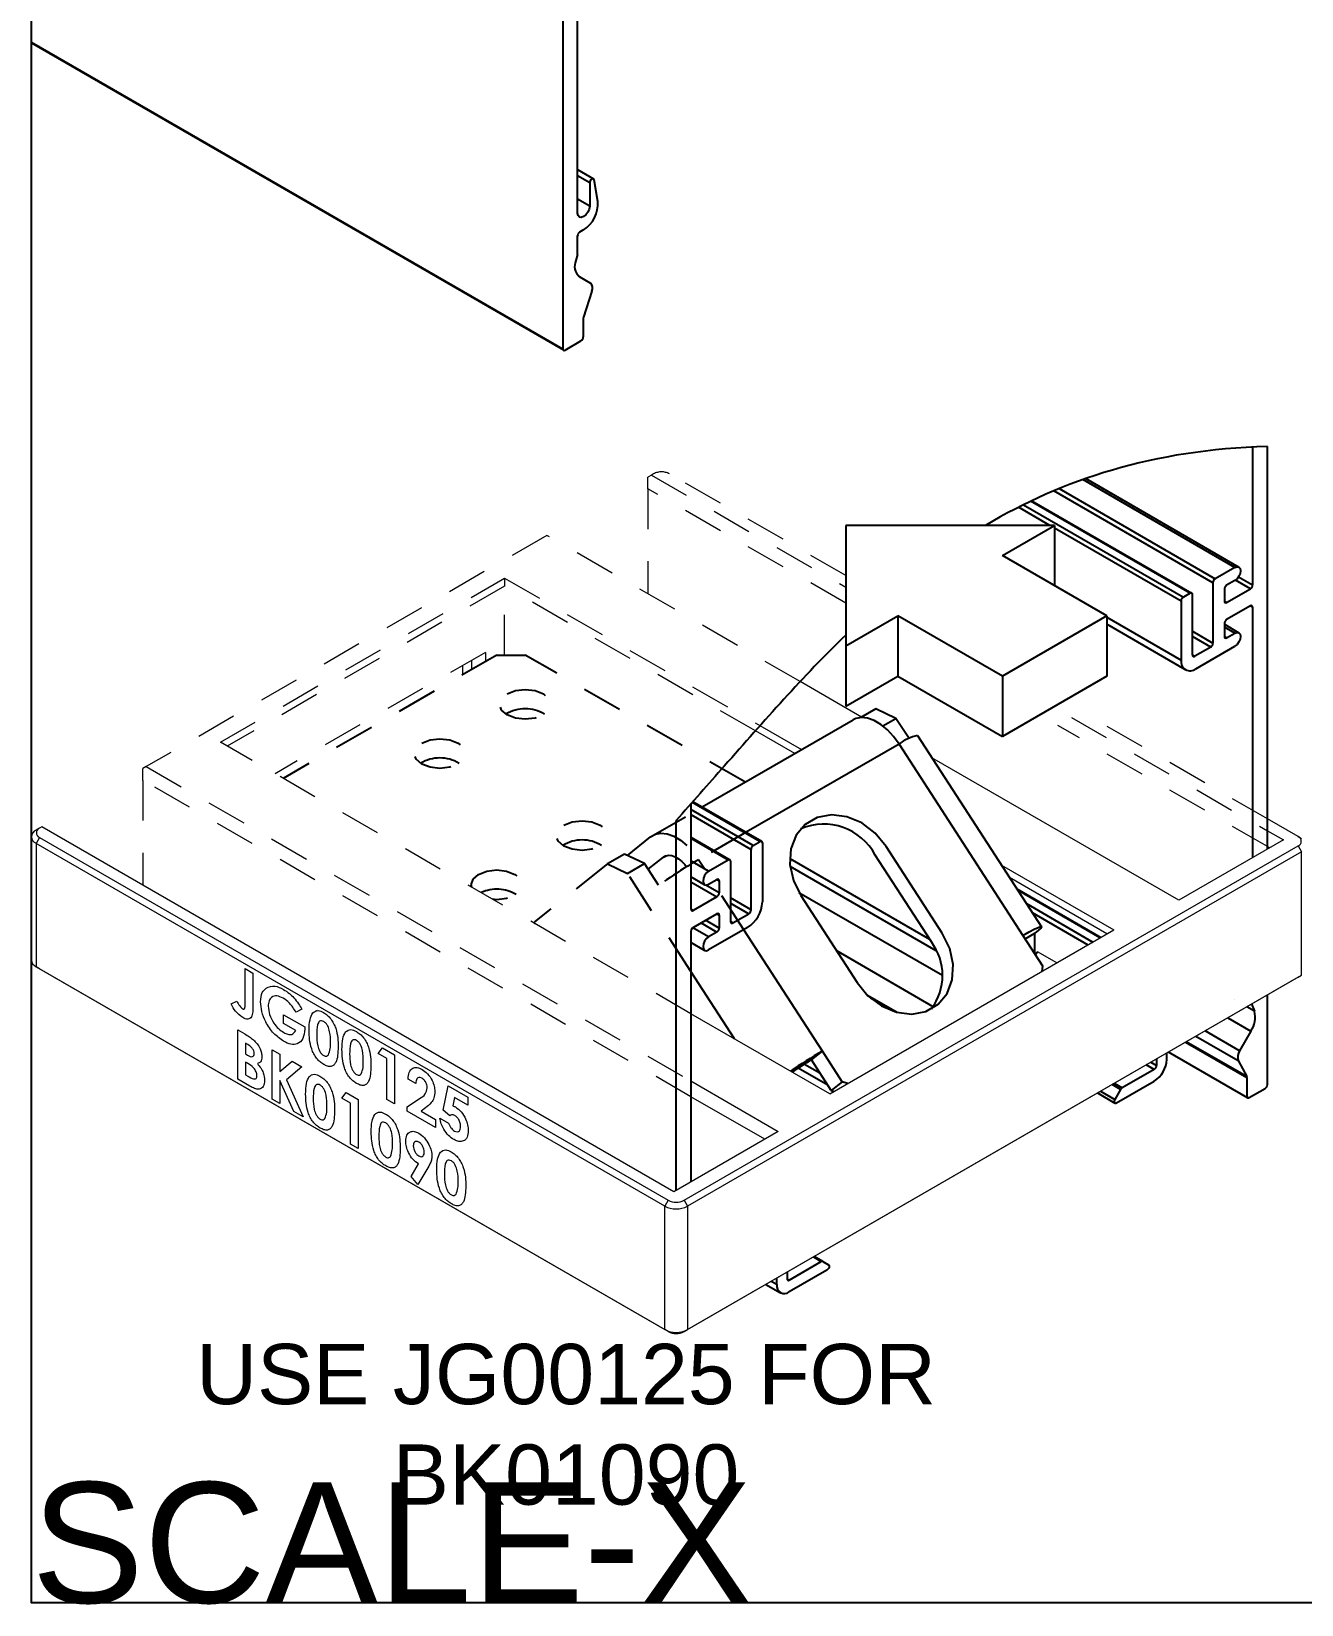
# Model space of a CAD drawing. Extents: x 0 to 12.5, y -12.4 to 0.
# Drawn here: x 0 to 3.949, y -12.403 to -7.511 of the extents above; entities that cross this region are included whole.
import ezdxf

# ---------------------------------------------------------------- set-up
doc = ezdxf.new("R2010")
doc.units = 0
doc.header["$LTSCALE"] = 0.5
doc.header["$MEASUREMENT"] = 0
doc.linetypes.add('HIDDEN', pattern=[0.375, 0.25, -0.125])
for name, color, linetype in [('Brackets', 181, 'CONTINUOUS'), ('Dimension', 10, 'CONTINUOUS'), ('FAB DWG', 221, 'CONTINUOUS'), ('Housing', 150, 'CONTINUOUS')]:
    doc.layers.add(name, color=color, linetype=linetype)
doc.layers.add('Jig', color=41, linetype='CONTINUOUS', lineweight=13)
doc.layers.add('Text-Unprinted', color=131, linetype='CONTINUOUS', plot=False)
doc.styles.add('LSAD_Standard', font='arial.ttf')
doc.styles.get("Standard").update_dxf_attribs({"font": 'arial.ttf'})

msp = doc.modelspace()

# ---------------------------------------------------------------- linework, layer by layer
at = {"layer": 'Brackets', "linetype": 'HIDDEN', "lineweight": 25, "transparency": 16777216}
for p, q in [((1.4468, -9.4503), (0.7827, -9.8336)), ((1.4468, -9.4503), (1.5352, -9.4503)), ((2.2176, -9.8442), (1.5352, -9.4503)), ((1.8529, -10.0732), (1.9251, -10.0155)), ((1.8437, -10.0688), (1.7908, -10.0993)), ((1.9059, -10.0985), (1.8437, -10.0688)), ((1.9721, -10.0743), (1.9656, -10.0781)), ((1.7908, -10.0993), (1.5645, -10.2801)), ((1.7908, -10.0993), (1.8531, -10.129)), ((1.8531, -10.129), (1.9059, -10.0985)), ((1.9495, -10.1659), (1.9059, -10.0985)), ((1.9175, -10.1164), (1.9656, -10.0781)), ((1.5645, -10.285), (1.5645, -10.2801))]:
    msp.add_line(p, q, dxfattribs=at)
at = {"layer": 'Brackets', "transparency": 16777216}
for p, q in [((2.6257, -9.6174), (2.5785, -9.6446)), ((2.6879, -9.647), (2.6257, -9.6174)), ((2.0857, -9.9226), (2.5545, -9.6515)), ((2.6469, -9.6707), (2.6879, -9.647)), ((2.7285, -9.7097), (2.6879, -9.647)), ((2.6974, -9.7268), (2.222, -10.0012)), ((2.6974, -9.7268), (3.0823, -10.322)), ((2.755, -9.6999), (3.14, -10.2951)), ((2.7981, -10.3423), (2.6234, -10.0722)), ((2.8321, -10.3151), (2.6574, -10.045)), ((2.3922, -10.1981), (2.5669, -10.4682)), ((2.4592, -10.6818), (2.2149, -10.3041)), ((3.0894, -10.333), (3.1201, -10.3153)), ((3.1201, -10.3805), (3.1201, -10.3153)), ((3.0823, -10.322), (3.1438, -10.417)), ((3.1438, -10.417), (3.1415, -10.434)), ((2.186, -10.6438), (2.0504, -10.434)), ((2.4252, -10.7089), (2.4592, -10.6818)), ((2.4867, -10.8039), (2.4252, -10.7089)), ((2.5206, -10.7767), (2.4592, -10.6818)), ((2.5206, -10.7767), (2.4867, -10.8039)), ((2.4867, -10.8039), (2.4955, -10.8069)), ((2.5376, -10.7826), (2.5206, -10.7767))]:
    msp.add_line(p, q, dxfattribs=at)
at = {"layer": 'Brackets', "linetype": 'HIDDEN', "transparency": 16777216}
for p, q in [((1.9251, -10.0155), (2.0857, -9.9226)), ((2.222, -10.0012), (2.0742, -10.0865)), ((2.2149, -10.3041), (2.0742, -10.0865)), ((2.0504, -10.434), (1.8531, -10.129))]:
    msp.add_line(p, q, dxfattribs=at)
at = {"layer": 'Brackets', "linetype": 'HIDDEN', "lineweight": 25, "transparency": 16777216, "flags": 128}
for points in [[(1.4786, -9.5707), (1.5046, -9.5607), (1.5352, -9.5572), (1.5658, -9.5607), (1.5918, -9.5707), (1.6091, -9.5857), (1.6152, -9.6033), (1.6091, -9.621), (1.5918, -9.636), (1.5658, -9.646), (1.5352, -9.6495), (1.5046, -9.646), (1.4786, -9.636), (1.4613, -9.621), (1.4552, -9.6033), (1.4613, -9.5857), (1.4786, -9.5707)], [(1.2135, -9.7238), (1.2394, -9.7137), (1.27, -9.7102), (1.3006, -9.7137), (1.3266, -9.7238), (1.3439, -9.7387), (1.35, -9.7564), (1.3439, -9.7741), (1.3266, -9.7891), (1.3006, -9.7991), (1.27, -9.8026), (1.2394, -9.7991), (1.2135, -9.7891), (1.1961, -9.7741), (1.19, -9.7564), (1.1961, -9.7387), (1.2135, -9.7238)], [(1.6554, -9.9789), (1.6814, -9.9689), (1.712, -9.9654), (1.7426, -9.9689), (1.7685, -9.9789), (1.7859, -9.9939), (1.792, -10.0115), (1.7859, -10.0292), (1.7685, -10.0442), (1.7426, -10.0542), (1.712, -10.0577), (1.6814, -10.0542), (1.6554, -10.0442), (1.6381, -10.0292), (1.632, -10.0115), (1.6381, -9.9939), (1.6554, -9.9789)], [(1.9251, -10.0155), (1.9399, -10.0073), (1.9573, -10.0042), (1.9766, -10.0064), (1.997, -10.0138), (2.0177, -10.026), (2.038, -10.0427), (2.0571, -10.0631), (2.0742, -10.0865)], [(1.9656, -10.0781), (1.973, -10.074), (1.9817, -10.0724), (1.9913, -10.0735), (2.0016, -10.0772), (2.012, -10.0833), (2.0221, -10.0917), (2.0317, -10.1019), (2.037, -10.1088)], [(1.3902, -10.132), (1.4162, -10.1219), (1.4468, -10.1184), (1.4774, -10.1219), (1.5034, -10.132), (1.5207, -10.1469), (1.5268, -10.1646), (1.5207, -10.1823), (1.5034, -10.1973), (1.4774, -10.2073), (1.4468, -10.2108), (1.4334, -10.2093)], [(1.3695, -10.1724), (1.3668, -10.1646), (1.3729, -10.1469), (1.3902, -10.132)]]:
    msp.add_lwpolyline(points, dxfattribs=at)
at = {"layer": 'Brackets', "transparency": 16777216, "flags": 128}
for points in [[(2.6974, -9.7268), (2.6802, -9.7034), (2.6612, -9.6829), (2.6408, -9.6663), (2.6201, -9.6541), (2.5997, -9.6467), (2.5804, -9.6445), (2.5631, -9.6476), (2.5545, -9.6515)], [(2.6574, -10.045), (2.6234, -10.0039), (2.5814, -9.9723), (2.5349, -9.9528), (2.4875, -9.9469), (2.4431, -9.9552), (2.4054, -9.977), (2.3773, -10.0105), (2.3612, -10.053), (2.3583, -10.101), (2.369, -10.1508), (2.3922, -10.1981)], [(2.5669, -10.4682), (2.6009, -10.5094), (2.6428, -10.541), (2.6894, -10.5605), (2.7368, -10.5663), (2.7811, -10.558), (2.8189, -10.5362), (2.8469, -10.5027), (2.8631, -10.4602), (2.8659, -10.4122), (2.8553, -10.3625), (2.8321, -10.3151)], [(3.0823, -10.322), (3.1017, -10.3112), (3.1177, -10.3028), (3.1297, -10.2972), (3.1372, -10.2947), (3.1401, -10.2954), (3.1381, -10.2991), (3.1314, -10.3058), (3.1201, -10.3153)]]:
    msp.add_lwpolyline(points, dxfattribs=at)
at = {"layer": 'Brackets', "linetype": 'HIDDEN', "lineweight": 25, "transparency": 16777216}
for centre, radius, start, end in [((1.5352, -9.732), 0.1151, 58.5387, 121.4613), ((1.27, -9.8851), 0.1151, 58.5387, 121.4613), ((1.712, -10.1402), 0.1151, 58.5387, 121.4613), ((2.9056, -11.5273), 1.6635, 119.987, 127.1815), ((1.4468, -10.2933), 0.1151, 58.5387, 114.9714), ((1.5816, -10.2298), 0.0574, 250.8853, 252.6736)]:
    msp.add_arc(centre, radius, start, end, dxfattribs=at)
at = {"layer": 'Brackets', "transparency": 16777216}
for centre, radius, start, end in [((2.7982, -9.8676), 0.1732, 104.4522, 125.6272), ((2.463, -10.1574), 0.1817, 27.9773, 112.9954), ((2.6589, -10.4464), 0.1738, 323.3219, 36.8062), ((3.2906, -12.1225), 1.6635, 119.987, 124.0309), ((2.8418, -11.4307), 0.8334, 119.987, 124.8884)]:
    msp.add_arc(centre, radius, start, end, dxfattribs=at)
at = {"layer": 'Dimension', "transparency": 16777216}
for p, q in [((3.1812, -9.0468), (2.5317, -9.0468)), ((2.5317, -9.0468), (2.5317, -9.6093)), ((3.0188, -9.1405), (3.1812, -9.0468)), ((3.1812, -9.0468), (3.1812, -9.2343)), ((3.3436, -9.328), (3.0188, -9.1405)), ((2.5317, -9.4218), (2.6941, -9.328)), ((3.0188, -9.5155), (2.6941, -9.328)), ((2.6941, -9.328), (2.6941, -9.5155)), ((3.3436, -9.328), (3.0188, -9.5155)), ((3.3436, -9.328), (3.3436, -9.5155)), ((2.5317, -9.6093), (2.6941, -9.5155)), ((2.6941, -9.5155), (3.0188, -9.703)), ((3.0188, -9.5155), (3.0188, -9.703)), ((3.3436, -9.5155), (3.0188, -9.703))]:
    msp.add_line(p, q, dxfattribs=at)
msp.add_open_spline([(3.8429, -8.8016), (3.4872, -8.8116), (3.2057, -8.9052), (2.9667, -9.0468)], degree=3, dxfattribs=at)
msp.add_open_spline([(2.5317, -9.3879), (2.3994, -9.5165), (2.2271, -9.7125), (2.0548, -9.9086), (2.0044, -9.9644)], degree=3, knots=[0.7939461, 0.7939461, 0.7939461, 0.7939461, 1, 1.0834941, 1.0834941, 1.0834941, 1.0834941], dxfattribs=at)
at = {"layer": 'Housing', "transparency": 16777216}
for p, q in [((1.6521, -5.4112), (1.6521, -8.4977)), ((1.698, -8.076), (1.698, -6.9642)), ((0, -7.544), (1.6521, -8.4977)), ((1.6541, -8.5023), (0, -7.5474)), ((1.698, -7.9407), (1.7477, -7.9694)), ((1.7356, -7.9821), (1.698, -7.9604)), ((1.7609, -8.04), (1.7496, -7.9726)), ((1.7356, -7.9821), (1.7356, -8.0543)), ((1.7356, -8.0543), (1.698, -8.0327)), ((1.698, -8.2013), (1.698, -8.1467)), ((1.7051, -8.1345), (1.7156, -8.1284)), ((1.6976, -8.2044), (1.6925, -8.2235)), ((1.7032, -8.273), (1.7385, -8.2934)), ((1.7427, -8.3187), (1.7164, -8.3991)), ((1.7157, -8.4029), (1.7157, -8.4609)), ((1.6591, -8.5018), (1.7086, -8.4732)), ((3.797, -8.8034), (3.797, -9.2319)), ((3.8429, -10.0536), (3.8429, -8.8016)), ((3.2779, -8.9015), (3.7542, -9.1765)), ((3.6737, -9.2252), (3.179, -8.9396)), ((3.1954, -8.9327), (3.6807, -9.2129)), ((3.7417, -9.1777), (3.2688, -8.9047)), ((3.1667, -9.0468), (3.0692, -8.9905)), ((3.0843, -8.9829), (3.5817, -9.2701)), ((3.6029, -9.2578), (3.1073, -8.9717)), ((3.1106, -8.9702), (3.6079, -9.2573)), ((3.5747, -9.2823), (3.1812, -9.0552)), ((3.7417, -9.1777), (3.6807, -9.2129)), ((3.6737, -9.2252), (3.6737, -9.413)), ((3.7417, -9.2185), (3.7161, -9.2333)), ((3.7161, -9.2868), (3.7899, -9.2442)), ((3.7899, -9.2442), (3.7435, -9.2174)), ((3.7534, -9.2068), (3.797, -9.2319)), ((3.5747, -9.2823), (3.5747, -9.466)), ((3.6029, -9.2578), (3.5817, -9.2701)), ((3.61, -9.4497), (3.61, -9.2619)), ((3.709, -9.2456), (3.709, -9.2827)), ((3.709, -9.2827), (3.7161, -9.2868)), ((3.3436, -9.3326), (3.5747, -9.466)), ((3.7899, -9.2973), (3.7161, -9.3399)), ((3.797, -9.3013), (3.7899, -9.2973)), ((3.797, -9.3013), (3.797, -10.0801)), ((3.5881, -9.4958), (3.3436, -9.3546)), ((3.61, -9.3762), (3.6737, -9.413)), ((3.709, -9.3521), (3.709, -9.3926)), ((3.709, -9.3545), (3.7542, -9.3806)), ((3.7417, -9.3818), (3.709, -9.363)), ((3.7161, -9.3966), (3.7417, -9.3818)), ((3.6666, -9.4252), (3.61, -9.3926)), ((3.6666, -9.4252), (3.6171, -9.4538)), ((3.6206, -9.4926), (3.7417, -9.4227)), ((3.709, -9.3926), (3.7161, -9.3966)), ((3.61, -9.4497), (3.6171, -9.4538)), ((2.0504, -9.913), (2.0504, -10.2402)), ((2.0548, -9.9081), (2.2656, -10.0298)), ((2.0568, -9.9059), (2.2706, -10.0293)), ((2.0044, -11.1149), (2.0044, -9.9644)), ((2.2444, -10.0421), (2.0504, -9.9301)), ((2.0504, -9.9464), (2.2373, -10.0543)), ((2.0504, -10.0165), (2.1716, -10.0865)), ((2.0504, -10.0199), (2.1666, -10.087)), ((2.2373, -10.2421), (2.2373, -10.0543)), ((2.2444, -10.0421), (2.2656, -10.0298)), ((2.2727, -10.0339), (2.2727, -10.2176)), ((2.1056, -10.1222), (2.0504, -10.0903)), ((2.1056, -10.1222), (2.1666, -10.087)), ((2.1737, -10.0911), (2.1737, -10.2789)), ((2.3578, -10.0829), (2.7927, -10.334)), ((2.8131, -10.3694), (2.3589, -10.1072)), ((2.0931, -10.1643), (2.0504, -10.1396)), ((2.0504, -10.155), (2.1313, -10.2017)), ((2.1384, -10.1894), (2.0967, -10.1654)), ((2.1056, -10.163), (2.1313, -10.1482)), ((2.1313, -10.1482), (2.1384, -10.1523)), ((2.1384, -10.1523), (2.1384, -10.1894)), ((2.1313, -10.2017), (2.0575, -10.2443)), ((2.2373, -10.2421), (2.1737, -10.2054)), ((2.1737, -10.2217), (2.2303, -10.2544)), ((2.3862, -10.1883), (2.8324, -10.4458)), ((3.0637, -10.1772), (3.325, -10.328)), ((3.3227, -10.3294), (3.0665, -10.1815)), ((3.0935, -10.2232), (3.3001, -10.3425)), ((2.0575, -10.2443), (2.0504, -10.2402)), ((2.0575, -10.2974), (2.1313, -10.2548)), ((2.1313, -10.2548), (2.1384, -10.2588)), ((2.1384, -10.2588), (2.1384, -10.2993)), ((2.1808, -10.283), (2.2303, -10.2544)), ((3.1114, -10.2509), (3.285, -10.3511)), ((2.0504, -10.3096), (2.0504, -11.0884)), ((2.1056, -10.3263), (2.0565, -10.298)), ((2.0821, -10.2831), (2.1313, -10.3115)), ((2.1384, -10.2993), (2.0962, -10.275)), ((2.2267, -10.2972), (2.1056, -10.3672)), ((2.1313, -10.3115), (2.1056, -10.3263)), ((2.1808, -10.283), (2.1737, -10.2789)), ((2.0931, -10.3684), (2.0504, -10.3437)), ((2.8038, -10.5436), (2.5036, -10.3703)), ((2.5995, -10.508), (2.6912, -10.561)), ((3.8429, -10.7862), (3.8429, -10.5067)), ((2.6791, -10.5574), (2.6094, -10.5172)), ((3.4982, -10.7057), (3.4982, -10.7262)), ((3.53, -10.7078), (3.53, -10.6874)), ((2.3843, -10.7342), (2.4757, -10.7869)), ((2.4038, -10.7218), (2.4513, -10.7492)), ((3.4911, -10.7384), (3.3915, -10.7959)), ((3.4911, -10.7384), (3.4664, -10.7241)), ((3.4805, -10.716), (3.4982, -10.7262)), ((3.3243, -10.8061), (3.3689, -10.8318)), ((3.3865, -10.8012), (3.3597, -10.7857)), ((3.3668, -10.7816), (3.3915, -10.7959)), ((3.3865, -10.8012), (3.3689, -10.8318)), ((3.3739, -10.8429), (3.4911, -10.7752)), ((3.3143, -10.8119), (3.3689, -10.8434)), ((2.3562, -11.3936), (2.4558, -11.3361)), ((2.4311, -11.3218), (2.4558, -11.3361)), ((2.4608, -11.3356), (2.434, -11.3201)), ((2.4608, -11.3356), (2.4785, -11.3458)), ((2.3173, -11.4079), (2.3173, -11.3874)), ((2.3492, -11.3691), (2.3492, -11.3895)), ((2.3562, -11.3936), (2.3492, -11.3895)), ((2.4735, -11.3626), (2.3562, -11.4303)), ((2.2835, -11.407), (2.3287, -11.433)), ((2.3173, -11.4079), (2.2996, -11.3977))]:
    msp.add_line(p, q, dxfattribs=at)
at = {"layer": 'Housing', "linetype": 'Continuous', "lineweight": 25, "transparency": 16777216}
for p, q in [((3.7403, -10.522), (3.7403, -10.522)), ((3.8025, -10.5579), (3.7784, -10.544)), ((3.7937, -10.5351), (3.8025, -10.5579)), ((3.7195, -10.578), (3.7918, -10.6197)), ((3.5882, -10.6538), (3.7793, -10.7641)), ((3.7786, -10.761), (3.5905, -10.6524)), ((3.6207, -10.635), (3.7523, -10.711)), ((3.7565, -10.6809), (3.6489, -10.6188)), ((3.7918, -10.6197), (3.7565, -10.6809)), ((3.7814, -10.8267), (3.535, -10.6845)), ((3.7523, -10.711), (3.7786, -10.761)), ((3.7793, -10.7641), (3.7793, -10.8221)), ((3.7864, -10.8262), (3.8359, -10.7976))]:
    msp.add_line(p, q, dxfattribs=at)
at = {"layer": 'Housing', "transparency": 16777216, "flags": 128}
for points in [[(1.7496, -7.9726), (1.7487, -7.9703), (1.747, -7.9691), (1.7446, -7.9691), (1.742, -7.9703), (1.7395, -7.9725), (1.7374, -7.9755), (1.7361, -7.9789), (1.7356, -7.9821)], [(1.7356, -8.0543), (1.7342, -8.0635), (1.7301, -8.0729), (1.724, -8.0811), (1.7168, -8.0869), (1.7096, -8.0894), (1.7035, -8.0882), (1.6994, -8.0835), (1.698, -8.076)], [(3.7417, -9.1777), (3.7485, -9.1754), (3.7542, -9.1765), (3.758, -9.1809), (3.7594, -9.1879), (3.758, -9.1965), (3.7542, -9.2053), (3.7485, -9.2131), (3.7417, -9.2185)], [(3.7417, -9.3818), (3.7485, -9.3795), (3.7542, -9.3806), (3.758, -9.385), (3.7594, -9.3921), (3.758, -9.4006), (3.7542, -9.4095), (3.7485, -9.4172), (3.7417, -9.4227)], [(2.1056, -10.1222), (2.0989, -10.1277), (2.0931, -10.1354), (2.0893, -10.1442), (2.088, -10.1528), (2.0893, -10.1598), (2.0931, -10.1643), (2.0989, -10.1654), (2.1056, -10.163)], [(2.1056, -10.3263), (2.0989, -10.3318), (2.0931, -10.3395), (2.0893, -10.3484), (2.088, -10.3569), (2.0893, -10.364), (2.0931, -10.3684), (2.0989, -10.3695), (2.1056, -10.3672)], [(3.3689, -10.8318), (3.3676, -10.8344), (3.3669, -10.8371), (3.3668, -10.8396), (3.3673, -10.8416), (3.3684, -10.843), (3.3699, -10.8438), (3.3718, -10.8437), (3.3739, -10.8429)], [(2.4785, -11.3458), (2.4797, -11.347), (2.4804, -11.3489), (2.4805, -11.3512), (2.48, -11.3538), (2.479, -11.3565), (2.4774, -11.359), (2.4756, -11.3611), (2.4735, -11.3626)]]:
    msp.add_lwpolyline(points, dxfattribs=at)
at = {"layer": 'Housing', "transparency": 16777216}
for centre, radius, start, end in [((1.6647, -8.0465), 0.0965, 301.8981, 3.8855), ((1.7134, -8.1474), 0.0154, 122.6055, 177.3945), ((1.6861, -8.2012), 0.0119, 344.5964, 359.4278), ((1.7318, -8.241), 0.043, 156.0699, 228.2977), ((1.724, -8.3088), 0.0211, 332.267, 46.7457), ((1.7282, -8.4031), 0.0125, 161.2194, 179.1697), ((1.7003, -8.4602), 0.0154, 302.6055, 357.3945), ((1.6564, -8.4984), 0.00437, 170.786, 309.2033), ((3.689, -9.2259), 0.0154, 122.6055, 177.3945), ((3.7244, -9.2463), 0.0154, 122.6055, 177.3945), ((3.7816, -9.2312), 0.0154, 302.6055, 357.3945), ((3.59, -9.283), 0.0154, 122.6055, 177.3945), ((3.6057, -9.2612), 0.00437, 350.786, 129.2033), ((3.7133, -9.2834), 0.00437, 170.786, 309.2033), ((3.7244, -9.3528), 0.0154, 122.6055, 177.3945), ((3.7926, -9.3006), 0.00437, 350.786, 129.2033), ((3.6583, -9.4123), 0.0154, 302.6055, 357.3945), ((3.7133, -9.3933), 0.00437, 170.786, 309.2033), ((3.6027, -9.4706), 0.0284, 170.786, 309.2033), ((3.6143, -9.4504), 0.00437, 170.786, 309.2033), ((2.2527, -10.055), 0.0154, 122.6055, 177.3945), ((2.2684, -10.0332), 0.00437, 350.786, 129.2033), ((2.1694, -10.0904), 0.00437, 350.786, 129.2033), ((2.134, -10.1516), 0.00437, 350.786, 129.2033), ((2.123, -10.1887), 0.0154, 302.6055, 357.3945), ((2.1729, -10.2131), 0.0999, 302.6055, 357.3945), ((2.0547, -10.2409), 0.00437, 170.786, 309.2033), ((2.134, -10.2581), 0.00437, 350.786, 129.2033), ((2.222, -10.2414), 0.0154, 302.6055, 357.3945), ((2.0658, -10.3103), 0.0154, 122.6055, 177.3945), ((2.123, -10.2986), 0.0154, 302.6055, 357.3945), ((2.178, -10.2796), 0.00437, 170.786, 309.2033), ((3.4456, -10.704), 0.0845, 302.6055, 357.3945), ((3.4829, -10.7255), 0.0154, 302.6055, 357.3945), ((3.3992, -10.8082), 0.0144, 121.9547, 151.1444), ((2.4588, -11.3402), 0.00503, 65.686, 125.6182), ((2.3535, -11.3902), 0.00437, 170.786, 309.2033), ((2.341, -11.4117), 0.024, 170.786, 309.2033)]:
    msp.add_arc(centre, radius, start, end, dxfattribs=at)
at = {"layer": 'Housing', "linetype": 'Continuous', "lineweight": 25, "transparency": 16777216}
for centre, radius, start, end in [((3.7274, -10.5768), 0.0774, 326.2775, 14.1132), ((3.7843, -10.7001), 0.0338, 145.2511, 198.7745), ((3.7727, -10.7639), 0.0066, 358.4325, 25.9311), ((3.8276, -10.7846), 0.0154, 302.6023, 357.3977), ((3.7836, -10.8228), 0.00437, 170.7797, 309.185)]:
    msp.add_arc(centre, radius, start, end, dxfattribs=at)
at = {"layer": 'Jig', "linetype": 'HIDDEN', "transparency": 16777216}
for p, q in [((1.9274, -8.8906), (1.9168, -8.8967)), ((1.9168, -8.9335), (1.9168, -8.8967)), ((1.9344, -8.8865), (1.9274, -8.8906)), ((1.9274, -8.8906), (2.5317, -9.2395)), ((2.5317, -9.2027), (1.9839, -8.8865)), ((2.5317, -9.2885), (1.9168, -8.9335)), ((1.9168, -8.9335), (1.9168, -9.2595)), ((1.6025, -9.0781), (0.3571, -9.7971)), ((2.39, -9.5327), (1.6025, -9.0781)), ((0.5878, -9.7211), (1.4709, -9.2112)), ((1.4709, -9.2357), (0.609, -9.7333)), ((1.4709, -9.2112), (2.2652, -9.6697)), ((1.4709, -9.2112), (1.4709, -9.2357)), ((2.2508, -9.6859), (1.4709, -9.2357)), ((1.4709, -9.4503), (1.4709, -9.2357)), ((1.4112, -9.4417), (0.7575, -9.8191)), ((1.3405, -9.4825), (1.3405, -9.5116)), ((1.3688, -9.4953), (1.3688, -9.4662)), ((1.4112, -9.4417), (1.4112, -9.4708)), ((3.8429, -9.9597), (3.2651, -9.6261)), ((3.8429, -10.0454), (3.1909, -9.669)), ((3.2333, -9.6445), (3.8429, -9.9964)), ((2.0504, -10.5655), (0.5878, -9.7211)), ((0.3571, -9.7971), (0.3465, -9.8032)), ((0.3465, -9.8399), (0.3465, -9.8032)), ((0.3571, -9.7971), (2.0504, -10.7746)), ((2.0504, -10.8235), (0.3465, -9.8399)), ((0.3465, -9.8399), (0.3465, -10.166))]:
    msp.add_line(p, q, dxfattribs=at)
at = {"layer": 'Jig', "transparency": 16777216}
for p, q in [((2.5812, -9.6431), (2.39, -9.5327)), ((1.4709, -9.6195), (1.4709, -9.6195)), ((2.2652, -9.6697), (2.3942, -9.7442)), ((2.373, -9.7565), (2.2508, -9.6859)), ((3.5676, -10.2125), (2.8, -9.7694)), ((3.9384, -10.0148), (3.8429, -9.9597)), ((0, -10.0152), (0, -10.399)), ((0.0253, -9.9887), (0.0146, -9.9948)), ((0.0253, -10.0172), (0.0146, -10.0356)), ((0.0323, -9.9846), (0.0253, -9.9887)), ((0.0253, -10.0172), (1.9797, -11.1455)), ((1.9974, -11.119), (0.0323, -9.9846)), ((3.8924, -10.025), (3.5676, -10.2125)), ((3.8429, -9.9964), (3.8924, -10.025)), ((3.9384, -10.0148), (3.949, -10.0209)), ((1.9691, -11.1639), (0.0146, -10.0356)), ((0.0146, -10.0356), (0.0146, -10.4194)), ((2.0292, -11.1455), (3.9384, -10.0434)), ((3.949, -10.0617), (2.0398, -11.1639)), ((3.85, -10.0495), (3.8429, -10.0454)), ((3.9384, -10.0434), (3.949, -10.0617)), ((3.949, -10.4455), (3.949, -10.0617)), ((3.0158, -10.1031), (3.3653, -10.3048)), ((3.3441, -10.3171), (3.0411, -10.1422)), ((2.4821, -10.8147), (3.3653, -10.3048)), ((3.1205, -10.381), (3.1284, -10.3726)), ((3.1284, -10.3726), (3.1221, -10.3835)), ((3.1881, -10.4071), (3.1284, -10.3726)), ((0.0146, -10.4194), (1.9691, -11.5477)), ((0.0253, -10.4255), (0.0146, -10.4194)), ((1.9797, -11.5538), (0.0253, -10.4255)), ((0.6647, -10.4251), (0.6885, -10.4389)), ((0.6647, -10.5332), (0.6647, -10.4251)), ((0.6885, -10.4389), (0.6885, -10.5405)), ((3.9384, -10.4516), (2.0292, -11.5538)), ((2.0398, -11.5477), (3.949, -10.4455)), ((3.9384, -10.4516), (3.949, -10.4455)), ((0.6205, -10.535), (0.6385, -10.5261)), ((0.8406, -10.551), (0.8226, -10.5606)), ((0.8886, -10.555), (0.8744, -10.5631)), ((2.4821, -10.8147), (2.0504, -10.5655)), ((0.7836, -10.5684), (0.8497, -10.6066)), ((0.7836, -10.5959), (0.7836, -10.5684)), ((0.8217, -10.6179), (0.7836, -10.5959)), ((0.8497, -10.6066), (0.8499, -10.6132)), ((0.6417, -10.616), (0.663, -10.6283)), ((0.6417, -10.7691), (0.6417, -10.616)), ((0.6655, -10.6572), (0.6655, -10.6906)), ((0.673, -10.6616), (0.6655, -10.6572)), ((0.6655, -10.6906), (0.6718, -10.6943)), ((0.7488, -10.6779), (0.7726, -10.6916)), ((0.7488, -10.831), (0.7488, -10.6779)), ((0.7726, -10.6916), (0.7726, -10.7455)), ((1.0777, -10.6891), (1.0919, -10.6718)), ((1.1049, -10.7048), (1.0777, -10.6891)), ((1.0919, -10.6718), (1.1287, -10.693)), ((1.1049, -10.8324), (1.1049, -10.7048)), ((1.1287, -10.693), (1.1287, -10.8461)), ((0.6655, -10.7161), (0.6655, -10.7554)), ((0.6712, -10.7194), (0.6655, -10.7161)), ((0.6655, -10.7554), (0.6724, -10.7593)), ((0.7726, -10.7455), (0.8102, -10.7133)), ((0.8402, -10.7306), (0.793, -10.7711)), ((0.8102, -10.7133), (0.8402, -10.7306)), ((0.679, -10.7907), (0.6417, -10.7691)), ((0.7726, -10.7729), (0.7726, -10.8447)), ((0.8162, -10.8699), (0.7726, -10.7729)), ((0.793, -10.7711), (0.8448, -10.8864)), ((1.195, -10.7823), (1.1712, -10.7686)), ((1.2805, -10.8656), (1.2961, -10.7897)), ((1.2961, -10.7897), (1.3565, -10.8245)), ((2.0504, -10.7746), (2.3222, -10.9315)), ((0.7726, -10.8447), (0.7488, -10.831)), ((0.9647, -10.828), (0.9789, -10.8107)), ((0.9919, -10.8437), (0.9647, -10.828)), ((0.9789, -10.8107), (1.0157, -10.8319)), ((0.9919, -10.9713), (0.9919, -10.8437)), ((1.0157, -10.8319), (1.0157, -10.985)), ((1.1287, -10.8461), (1.1049, -10.8324)), ((1.1678, -10.8548), (1.207, -10.8292)), ((1.1678, -10.8687), (1.1678, -10.8548)), ((1.2254, -10.8581), (1.2116, -10.8684)), ((1.315, -10.8261), (1.3098, -10.852)), ((1.3565, -10.85), (1.315, -10.8261)), ((1.3565, -10.8245), (1.3565, -10.85)), ((2.2798, -10.956), (2.0504, -10.8235)), ((0.8448, -10.8864), (0.8162, -10.8699)), ((1.2562, -10.9197), (1.1678, -10.8687)), ((1.2116, -10.8684), (1.2562, -10.8942)), ((1.2562, -10.8942), (1.2562, -10.9197)), ((1.2698, -10.8903), (1.297, -10.906)), ((1.3005, -10.8825), (1.2805, -10.8656)), ((2.3222, -10.9315), (1.9974, -11.119)), ((1.0157, -10.985), (0.9919, -10.9713)), ((1.1804, -11.0718), (1.2035, -11.0326)), ((1.2351, -11.0391), (1.2015, -11.0962)), ((1.2015, -11.0962), (1.1804, -11.0718)), ((1.9797, -11.1455), (1.9691, -11.1639)), ((2.0292, -11.1455), (2.0398, -11.1639)), ((1.9691, -11.5477), (1.9691, -11.1639)), ((2.0398, -11.1639), (2.0398, -11.5477)), ((1.9797, -11.5538), (1.9691, -11.5477)), ((2.0292, -11.5538), (2.0398, -11.5477))]:
    msp.add_line(p, q, dxfattribs=at)
at = {"layer": 'Jig', "linetype": 'HIDDEN', "transparency": 16777216}
msp.add_arc((1.9592, -8.9343), 0.0538, 62.6097, 117.3903, dxfattribs=at)
at = {"layer": 'Jig', "transparency": 16777216}
for centre, radius, start, end in [((0.0224, -10.0152), 0.0218, 110.7834, 249.2166), ((0.0307, -10.003), 0.0153, 110.7834, 249.2166), ((3.933, -10.0291), 0.0153, 290.7834, 69.2166), ((0.025, -10.3965), 0.0251, 185.6948, 245.6253), ((2.0044, -11.0977), 0.0538, 242.6097, 297.3903), ((2.0044, -11.0956), 0.0769, 242.6097, 297.3903), ((2.0044, -11.4794), 0.0769, 242.6097, 297.3903), ((2.0044, -11.506), 0.0538, 242.6097, 297.3903)]:
    msp.add_arc(centre, radius, start, end, dxfattribs=at)
for points, knots in [([(0.7123, -10.5284), (0.7132, -10.518), (0.7148, -10.4993), (0.7251, -10.4897), (0.7296, -10.4855)], [0, 0, 0, 0, 0.559331, 1, 1, 1, 1]), ([(0.7296, -10.4855), (0.7383, -10.4818), (0.7539, -10.4751), (0.7743, -10.4853), (0.7834, -10.4897)], [0, 0, 0, 0, 0.558593, 1, 1, 1, 1]), ([(0.7827, -10.5168), (0.7759, -10.5137), (0.7623, -10.5075), (0.747, -10.5127), (0.7375, -10.5245), (0.7365, -10.5362), (0.736, -10.5421)], [0, 0, 0, 0, 0.279829, 0.559453, 0.779648, 1, 1, 1, 1]), ([(0.7834, -10.4897), (0.7896, -10.4937), (0.8007, -10.5007), (0.8111, -10.5111), (0.8157, -10.5157)], [0, 0, 0, 0, 0.559875, 1, 1, 1, 1]), ([(0.8157, -10.5157), (0.8208, -10.5218), (0.83, -10.5327), (0.8373, -10.5454), (0.8406, -10.551)], [0, 0, 0, 0, 0.559451, 1, 1, 1, 1]), ([(0.6567, -10.5776), (0.6487, -10.5715), (0.6344, -10.5607), (0.6247, -10.5429), (0.6205, -10.535)], [0, 0, 0, 0, 0.55802, 1, 1, 1, 1]), ([(0.6385, -10.5261), (0.6413, -10.5314), (0.6451, -10.5386), (0.6518, -10.5466), (0.6551, -10.549), (0.6567, -10.5501)], [0, 0, 0, 0, 0.560042, 0.780202, 1, 1, 1, 1]), ([(0.6567, -10.5501), (0.6577, -10.5506), (0.6596, -10.5515), (0.6619, -10.5508), (0.6633, -10.5487), (0.6646, -10.543), (0.6646, -10.5375), (0.6647, -10.5332)], [0, 0, 0, 0, 0.124882, 0.249491, 0.374223, 0.499415, 1, 1, 1, 1]), ([(0.6885, -10.5405), (0.6884, -10.5468), (0.6882, -10.5593), (0.6859, -10.5741), (0.6794, -10.5808), (0.6706, -10.5837), (0.6622, -10.58), (0.6567, -10.5776)], [0, 0, 0, 0, 0.251104, 0.500805, 0.626086, 0.751378, 1, 1, 1, 1]), ([(0.784, -10.6511), (0.7735, -10.6438), (0.7524, -10.6292), (0.7284, -10.5937), (0.7147, -10.5584), (0.7131, -10.5384), (0.7123, -10.5284)], [0, 0, 0, 0, 0.279925, 0.559162, 0.779596, 1, 1, 1, 1]), ([(0.736, -10.5421), (0.7369, -10.5507), (0.7386, -10.5679), (0.752, -10.5933), (0.7679, -10.6128), (0.779, -10.6202), (0.7845, -10.6239)], [0, 0, 0, 0, 0.279403, 0.559124, 0.77942, 1, 1, 1, 1]), ([(0.8226, -10.5606), (0.8161, -10.5503), (0.8045, -10.5319), (0.7894, -10.5214), (0.7827, -10.5168)], [0, 0, 0, 0, 0.559571, 1, 1, 1, 1]), ([(0.8635, -10.618), (0.8636, -10.6061), (0.8637, -10.5849), (0.8712, -10.5698), (0.8744, -10.5631)], [0, 0, 0, 0, 0.561086, 1, 1, 1, 1]), ([(0.8744, -10.5631), (0.8795, -10.5594), (0.8886, -10.5526), (0.9022, -10.559), (0.9082, -10.5618)], [0, 0, 0, 0, 0.558689, 1, 1, 1, 1]), ([(0.9082, -10.5618), (0.9121, -10.5644), (0.92, -10.5695), (0.931, -10.5813), (0.94, -10.5956), (0.9483, -10.6159), (0.9531, -10.6411), (0.9534, -10.6594), (0.9536, -10.6686)], [0, 0, 0, 0, 0.1250479, 0.2499548, 0.3747984, 0.49985, 0.7494878, 1, 1, 1, 1]), ([(0.8499, -10.6132), (0.8486, -10.6236), (0.846, -10.6444), (0.829, -10.6603), (0.807, -10.6624), (0.7917, -10.6549), (0.784, -10.6511)], [0, 0, 0, 0, 0.279581, 0.559329, 0.779421, 1, 1, 1, 1]), ([(0.9088, -10.5896), (0.9063, -10.5885), (0.9015, -10.5864), (0.8935, -10.5887), (0.8876, -10.6044), (0.8874, -10.621), (0.8873, -10.632)], [0, 0, 0, 0, 0.124864, 0.249677, 0.498634, 1, 1, 1, 1]), ([(0.9298, -10.6548), (0.9298, -10.644), (0.9297, -10.6277), (0.9231, -10.6062), (0.9158, -10.5947), (0.9111, -10.5913), (0.9088, -10.5896)], [0, 0, 0, 0, 0.501438, 0.75036, 0.875309, 1, 1, 1, 1]), ([(0.9764, -10.622), (0.9815, -10.6182), (0.9906, -10.6115), (1.0042, -10.6179), (1.0102, -10.6207)], [0, 0, 0, 0, 0.558689, 1, 1, 1, 1]), ([(0.663, -10.6283), (0.6681, -10.6312), (0.6771, -10.6365), (0.6861, -10.6435), (0.69, -10.6466)], [0, 0, 0, 0, 0.560274, 1, 1, 1, 1]), ([(0.6927, -10.6891), (0.6924, -10.6863), (0.692, -10.682), (0.6891, -10.6762), (0.6835, -10.6683), (0.6776, -10.6646), (0.673, -10.6616)], [0, 0, 0, 0, 0.249524, 0.375337, 0.501178, 1, 1, 1, 1]), ([(0.69, -10.6466), (0.694, -10.6505), (0.702, -10.6583), (0.7107, -10.673), (0.7157, -10.6872), (0.7162, -10.6952), (0.7165, -10.6991)], [0, 0, 0, 0, 0.280151, 0.559809, 0.779827, 1, 1, 1, 1]), ([(0.7845, -10.6239), (0.7889, -10.6261), (0.7977, -10.6305), (0.8124, -10.631), (0.8182, -10.6229), (0.8217, -10.6179)], [0, 0, 0, 0, 0.281092, 0.56137, 1, 1, 1, 1]), ([(0.9089, -10.7232), (0.905, -10.7207), (0.8972, -10.7157), (0.8862, -10.7042), (0.8773, -10.6901), (0.869, -10.6701), (0.864, -10.6451), (0.8637, -10.6271), (0.8635, -10.618)], [0, 0, 0, 0, 0.125092, 0.249938, 0.374824, 0.499891, 0.749468, 1, 1, 1, 1]), ([(0.8873, -10.632), (0.8874, -10.6427), (0.8875, -10.6586), (0.8944, -10.6798), (0.9019, -10.6908), (0.9065, -10.694), (0.9088, -10.6956)], [0, 0, 0, 0, 0.501325, 0.750122, 0.875087, 1, 1, 1, 1]), ([(0.9233, -10.6935), (0.9256, -10.6871), (0.9298, -10.6758), (0.9298, -10.6612), (0.9298, -10.6548)], [0, 0, 0, 0, 0.558436, 1, 1, 1, 1]), ([(0.9655, -10.6769), (0.9656, -10.665), (0.9657, -10.6438), (0.9731, -10.6286), (0.9764, -10.622)], [0, 0, 0, 0, 0.561086, 1, 1, 1, 1]), ([(1.0107, -10.6485), (1.0083, -10.6474), (1.0035, -10.6453), (0.9955, -10.6476), (0.9896, -10.6633), (0.9894, -10.6799), (0.9893, -10.6909)], [0, 0, 0, 0, 0.124864, 0.249677, 0.498634, 1, 1, 1, 1]), ([(1.0102, -10.6207), (1.0141, -10.6232), (1.022, -10.6283), (1.033, -10.6401), (1.0419, -10.6544), (1.0503, -10.6748), (1.0551, -10.7), (1.0554, -10.7183), (1.0556, -10.7274)], [0, 0, 0, 0, 0.1250479, 0.2499548, 0.3747984, 0.49985, 0.7494878, 1, 1, 1, 1]), ([(1.0318, -10.7137), (1.0318, -10.7028), (1.0317, -10.6866), (1.0251, -10.665), (1.0178, -10.6535), (1.0131, -10.6502), (1.0107, -10.6485)], [0, 0, 0, 0, 0.501438, 0.75036, 0.875309, 1, 1, 1, 1]), ([(0.6718, -10.6943), (0.6745, -10.6957), (0.6799, -10.6986), (0.6872, -10.6997), (0.6921, -10.6961), (0.6925, -10.6914), (0.6927, -10.6891)], [0, 0, 0, 0, 0.281055, 0.560556, 0.780119, 1, 1, 1, 1]), ([(0.7165, -10.6991), (0.7163, -10.7023), (0.7159, -10.7085), (0.7117, -10.717), (0.7061, -10.7193), (0.7027, -10.7207)], [0, 0, 0, 0, 0.280359, 0.56041, 1, 1, 1, 1]), ([(0.9088, -10.6956), (0.9104, -10.6964), (0.9138, -10.6981), (0.9192, -10.6978), (0.9218, -10.6951), (0.9233, -10.6935)], [0, 0, 0, 0, 0.280266, 0.560445, 1, 1, 1, 1]), ([(0.9536, -10.6686), (0.953, -10.6866), (0.9523, -10.7093), (0.9403, -10.7259), (0.9317, -10.7303), (0.9206, -10.7292), (0.9128, -10.7252), (0.9089, -10.7232)], [0, 0, 0, 0, 0.498805, 0.624244, 0.749413, 0.874575, 1, 1, 1, 1]), ([(1.0109, -10.782), (1.007, -10.7795), (0.9992, -10.7746), (0.9882, -10.7631), (0.9793, -10.749), (0.971, -10.7289), (0.966, -10.704), (0.9657, -10.6859), (0.9655, -10.6769)], [0, 0, 0, 0, 0.1250916, 0.249938, 0.3748243, 0.4998914, 0.7494676, 1, 1, 1, 1]), ([(0.9893, -10.6909), (0.9894, -10.7016), (0.9895, -10.7175), (0.9964, -10.7387), (1.0039, -10.7496), (1.0085, -10.7529), (1.0107, -10.7545)], [0, 0, 0, 0, 0.501325, 0.750122, 0.875087, 1, 1, 1, 1]), ([(0.7012, -10.7581), (0.7011, -10.7561), (0.7009, -10.7521), (0.6987, -10.7456), (0.6952, -10.7394), (0.6864, -10.7287), (0.678, -10.7235), (0.6712, -10.7194)], [0, 0, 0, 0, 0.125207, 0.250307, 0.37553, 0.500744, 1, 1, 1, 1]), ([(0.6724, -10.7593), (0.6786, -10.7629), (0.6864, -10.7673), (0.6951, -10.7684), (0.6987, -10.7668), (0.7009, -10.7633), (0.7011, -10.7598), (0.7012, -10.7581)], [0, 0, 0, 0, 0.5001316, 0.625245, 0.7501481, 0.874948, 1, 1, 1, 1]), ([(0.7027, -10.7207), (0.7063, -10.725), (0.7133, -10.7336), (0.7231, -10.7523), (0.7243, -10.7651), (0.725, -10.7729)], [0, 0, 0, 0, 0.2813017, 0.5616249, 1, 1, 1, 1]), ([(0.8525, -10.8158), (0.8526, -10.8039), (0.8527, -10.7826), (0.8601, -10.7675), (0.8634, -10.7609)], [0, 0, 0, 0, 0.561086, 1, 1, 1, 1]), ([(0.8634, -10.7609), (0.8684, -10.7571), (0.8775, -10.7504), (0.8911, -10.7567), (0.8971, -10.7596)], [0, 0, 0, 0, 0.558689, 1, 1, 1, 1]), ([(0.8971, -10.7596), (0.9011, -10.7621), (0.9089, -10.7672), (0.92, -10.779), (0.9289, -10.7933), (0.9372, -10.8137), (0.942, -10.8388), (0.9424, -10.8572), (0.9426, -10.8663)], [0, 0, 0, 0, 0.125048, 0.249955, 0.374798, 0.49985, 0.749488, 1, 1, 1, 1]), ([(1.0107, -10.7545), (1.0124, -10.7553), (1.0158, -10.7569), (1.0212, -10.7566), (1.0237, -10.754), (1.0253, -10.7524)], [0, 0, 0, 0, 0.280266, 0.560445, 1, 1, 1, 1]), ([(1.0556, -10.7274), (1.055, -10.7455), (1.0543, -10.7681), (1.0423, -10.7847), (1.0337, -10.7892), (1.0226, -10.788), (1.0148, -10.784), (1.0109, -10.782)], [0, 0, 0, 0, 0.498805, 0.624244, 0.749413, 0.874575, 1, 1, 1, 1]), ([(1.0253, -10.7524), (1.0276, -10.746), (1.0318, -10.7347), (1.0318, -10.7201), (1.0318, -10.7137)], [0, 0, 0, 0, 0.558436, 1, 1, 1, 1]), ([(1.1712, -10.7686), (1.1719, -10.7612), (1.1733, -10.7465), (1.1838, -10.7337), (1.1988, -10.7311), (1.2094, -10.7362), (1.2147, -10.7387)], [0, 0, 0, 0, 0.280627, 0.559915, 0.779791, 1, 1, 1, 1]), ([(1.2147, -10.7387), (1.2206, -10.7428), (1.2324, -10.751), (1.2454, -10.7712), (1.2529, -10.7908), (1.254, -10.802), (1.2545, -10.8076)], [0, 0, 0, 0, 0.279805, 0.55906, 0.779652, 1, 1, 1, 1]), ([(0.725, -10.7729), (0.7241, -10.7796), (0.7222, -10.7931), (0.7094, -10.8014), (0.6939, -10.7988), (0.684, -10.7934), (0.679, -10.7907)], [0, 0, 0, 0, 0.279205, 0.558492, 0.778703, 1, 1, 1, 1]), ([(0.8977, -10.7874), (0.8953, -10.7863), (0.8905, -10.7842), (0.8824, -10.7865), (0.8765, -10.8022), (0.8764, -10.8187), (0.8763, -10.8298)], [0, 0, 0, 0, 0.124864, 0.249677, 0.498634, 1, 1, 1, 1]), ([(0.9188, -10.8526), (0.9187, -10.8417), (0.9187, -10.8255), (0.9121, -10.8039), (0.9047, -10.7924), (0.9001, -10.7891), (0.8977, -10.7874)], [0, 0, 0, 0, 0.501438, 0.75036, 0.875309, 1, 1, 1, 1]), ([(1.2133, -10.7654), (1.2102, -10.7643), (1.204, -10.7619), (1.1965, -10.7683), (1.1956, -10.777), (1.195, -10.7823)], [0, 0, 0, 0, 0.278755, 0.559273, 1, 1, 1, 1]), ([(1.207, -10.8292), (1.2135, -10.8254), (1.225, -10.8187), (1.229, -10.8028), (1.2307, -10.7958)], [0, 0, 0, 0, 0.562473, 1, 1, 1, 1]), ([(1.2307, -10.7958), (1.2304, -10.7927), (1.2299, -10.7864), (1.2254, -10.7769), (1.2195, -10.7695), (1.2154, -10.7668), (1.2133, -10.7654)], [0, 0, 0, 0, 0.279907, 0.55917, 0.779387, 1, 1, 1, 1]), ([(1.2545, -10.8076), (1.2537, -10.8144), (1.2523, -10.8278), (1.2419, -10.8449), (1.2317, -10.8531), (1.2254, -10.8581)], [0, 0, 0, 0, 0.279438, 0.559473, 1, 1, 1, 1]), ([(0.8978, -10.9209), (0.8939, -10.9184), (0.8862, -10.9134), (0.8752, -10.902), (0.8663, -10.8879), (0.8579, -10.8678), (0.853, -10.8429), (0.8526, -10.8248), (0.8525, -10.8158)], [0, 0, 0, 0, 0.1250916, 0.249938, 0.3748243, 0.4998914, 0.7494676, 1, 1, 1, 1]), ([(0.8763, -10.8298), (0.8763, -10.8404), (0.8764, -10.8564), (0.8834, -10.8776), (0.8909, -10.8885), (0.8954, -10.8917), (0.8977, -10.8934)], [0, 0, 0, 0, 0.501325, 0.750122, 0.875087, 1, 1, 1, 1]), ([(0.9122, -10.8912), (0.9146, -10.8849), (0.9187, -10.8735), (0.9188, -10.859), (0.9188, -10.8526)], [0, 0, 0, 0, 0.558436, 1, 1, 1, 1]), ([(1.3098, -10.852), (1.3113, -10.8524), (1.314, -10.8532), (1.3168, -10.8547), (1.318, -10.8553)], [0, 0, 0, 0, 0.559986, 1, 1, 1, 1]), ([(1.318, -10.8553), (1.3242, -10.8598), (1.3368, -10.8688), (1.3501, -10.8908), (1.3572, -10.9117), (1.3578, -10.9234), (1.3582, -10.9293)], [0, 0, 0, 0, 0.279289, 0.55876, 0.779156, 1, 1, 1, 1]), ([(0.8977, -10.8934), (0.8994, -10.8942), (0.9028, -10.8958), (0.9082, -10.8955), (0.9107, -10.8929), (0.9122, -10.8912)], [0, 0, 0, 0, 0.280266, 0.560445, 1, 1, 1, 1]), ([(0.9426, -10.8663), (0.942, -10.8844), (0.9413, -10.907), (0.9293, -10.9236), (0.9206, -10.9281), (0.9096, -10.9269), (0.9017, -10.9229), (0.8978, -10.9209)], [0, 0, 0, 0, 0.498805, 0.624244, 0.749413, 0.874575, 1, 1, 1, 1]), ([(1.0565, -10.9335), (1.0565, -10.9216), (1.0567, -10.9004), (1.0641, -10.8853), (1.0673, -10.8786)], [0, 0, 0, 0, 0.561086, 1, 1, 1, 1]), ([(1.0673, -10.8786), (1.0724, -10.8749), (1.0815, -10.8681), (1.0951, -10.8745), (1.1011, -10.8773)], [0, 0, 0, 0, 0.558689, 1, 1, 1, 1]), ([(1.1017, -10.9051), (1.0993, -10.9041), (1.0944, -10.9019), (1.0864, -10.9042), (1.0805, -10.9199), (1.0804, -10.9365), (1.0803, -10.9476)], [0, 0, 0, 0, 0.124864, 0.249677, 0.498634, 1, 1, 1, 1]), ([(1.1011, -10.8773), (1.105, -10.8799), (1.1129, -10.885), (1.124, -10.8968), (1.1329, -10.9111), (1.1412, -10.9314), (1.146, -10.9566), (1.1464, -10.9749), (1.1465, -10.9841)], [0, 0, 0, 0, 0.125048, 0.249955, 0.374798, 0.49985, 0.749488, 1, 1, 1, 1]), ([(1.1227, -10.9703), (1.1227, -10.9595), (1.1226, -10.9432), (1.116, -10.9217), (1.1087, -10.9102), (1.104, -10.9068), (1.1017, -10.9051)], [0, 0, 0, 0, 0.501438, 0.75036, 0.875309, 1, 1, 1, 1]), ([(1.3138, -10.9569), (1.3081, -10.953), (1.2965, -10.9451), (1.2827, -10.9266), (1.2736, -10.9076), (1.2711, -10.8961), (1.2698, -10.8903)], [0, 0, 0, 0, 0.279859, 0.559381, 0.779502, 1, 1, 1, 1]), ([(1.297, -10.906), (1.2981, -10.9087), (1.3002, -10.9143), (1.3063, -10.9236), (1.3118, -10.9277), (1.3152, -10.9302)], [0, 0, 0, 0, 0.281186, 0.561967, 1, 1, 1, 1]), ([(1.3162, -10.8817), (1.3145, -10.8809), (1.311, -10.8794), (1.3055, -10.8796), (1.3024, -10.8814), (1.3005, -10.8825)], [0, 0, 0, 0, 0.279807, 0.55982, 1, 1, 1, 1]), ([(1.3344, -10.9165), (1.3341, -10.913), (1.3337, -10.906), (1.3292, -10.8954), (1.323, -10.8865), (1.3185, -10.8833), (1.3162, -10.8817)], [0, 0, 0, 0, 0.280437, 0.560075, 0.780143, 1, 1, 1, 1]), ([(1.1018, -11.0387), (1.0979, -11.0362), (1.0901, -11.0312), (1.0792, -11.0197), (1.0702, -11.0057), (1.0619, -10.9856), (1.0569, -10.9606), (1.0566, -10.9426), (1.0565, -10.9335)], [0, 0, 0, 0, 0.125092, 0.249938, 0.374824, 0.499891, 0.749468, 1, 1, 1, 1]), ([(1.0803, -10.9476), (1.0803, -10.9582), (1.0804, -10.9741), (1.0873, -10.9953), (1.0948, -11.0063), (1.0994, -11.0095), (1.1017, -11.0111)], [0, 0, 0, 0, 0.501325, 0.750122, 0.875087, 1, 1, 1, 1]), ([(1.1635, -10.9611), (1.1642, -10.9545), (1.1655, -10.9413), (1.1765, -10.932), (1.1899, -10.93), (1.1994, -10.9345), (1.2041, -10.9368)], [0, 0, 0, 0, 0.2797, 0.55942, 0.779679, 1, 1, 1, 1]), ([(1.2041, -10.9368), (1.2102, -10.9411), (1.2224, -10.9497), (1.2355, -10.9708), (1.2438, -10.9911), (1.2447, -11.0026), (1.2451, -11.0084)], [0, 0, 0, 0, 0.279545, 0.559152, 0.77959, 1, 1, 1, 1]), ([(1.3582, -10.9293), (1.3575, -10.9366), (1.3561, -10.9512), (1.3443, -10.9619), (1.3296, -10.9643), (1.3191, -10.9594), (1.3138, -10.9569)], [0, 0, 0, 0, 0.279835, 0.559521, 0.779704, 1, 1, 1, 1]), ([(1.3152, -10.9302), (1.3182, -10.9315), (1.3242, -10.934), (1.3305, -10.9306), (1.3339, -10.9244), (1.3342, -10.9191), (1.3344, -10.9165)], [0, 0, 0, 0, 0.279077, 0.5587, 0.779136, 1, 1, 1, 1]), ([(1.1465, -10.9841), (1.146, -11.0022), (1.1452, -11.0248), (1.1332, -11.0414), (1.1246, -11.0458), (1.1135, -11.0447), (1.1057, -11.0407), (1.1018, -11.0387)], [0, 0, 0, 0, 0.498805, 0.624244, 0.749413, 0.874575, 1, 1, 1, 1]), ([(1.1162, -11.009), (1.1185, -11.0026), (1.1227, -10.9913), (1.1227, -10.9768), (1.1227, -10.9703)], [0, 0, 0, 0, 0.558436, 1, 1, 1, 1]), ([(1.2035, -11.0326), (1.1974, -11.0282), (1.1853, -11.0195), (1.1723, -10.9985), (1.1646, -10.9782), (1.1639, -10.9668), (1.1635, -10.9611)], [0, 0, 0, 0, 0.279339, 0.559087, 0.779393, 1, 1, 1, 1]), ([(1.2046, -10.9645), (1.2019, -10.9634), (1.1966, -10.9612), (1.191, -10.964), (1.1878, -10.9693), (1.1875, -10.974), (1.1873, -10.9763)], [0, 0, 0, 0, 0.279178, 0.558905, 0.779362, 1, 1, 1, 1]), ([(1.1873, -10.9763), (1.1876, -10.9795), (1.1881, -10.9859), (1.1926, -10.9957), (1.1984, -11.0035), (1.2026, -11.0063), (1.2047, -11.0077)], [0, 0, 0, 0, 0.280016, 0.559624, 0.779676, 1, 1, 1, 1]), ([(1.2213, -10.996), (1.2211, -10.9928), (1.2206, -10.9865), (1.2163, -10.9769), (1.2108, -10.9689), (1.2066, -10.966), (1.2046, -10.9645)], [0, 0, 0, 0, 0.280155, 0.559809, 0.780058, 1, 1, 1, 1]), ([(1.2047, -11.0077), (1.2073, -11.0089), (1.2125, -11.0111), (1.2179, -11.008), (1.2209, -11.0029), (1.2212, -10.9983), (1.2213, -10.996)], [0, 0, 0, 0, 0.279141, 0.558801, 0.779318, 1, 1, 1, 1]), ([(1.2604, -11.0513), (1.2605, -11.0394), (1.2606, -11.0181), (1.2681, -11.003), (1.2713, -10.9964)], [0, 0, 0, 0, 0.561086, 1, 1, 1, 1]), ([(1.2713, -10.9964), (1.2764, -10.9926), (1.2855, -10.9859), (1.2991, -10.9922), (1.3051, -10.9951)], [0, 0, 0, 0, 0.558689, 1, 1, 1, 1]), ([(1.3051, -10.9951), (1.309, -10.9976), (1.3169, -11.0027), (1.3279, -11.0145), (1.3369, -11.0288), (1.3452, -11.0492), (1.35, -11.0743), (1.3503, -11.0927), (1.3505, -11.1018)], [0, 0, 0, 0, 0.125048, 0.249955, 0.374798, 0.49985, 0.749488, 1, 1, 1, 1]), ([(1.1017, -11.0111), (1.1034, -11.0119), (1.1067, -11.0136), (1.1122, -11.0133), (1.1147, -11.0106), (1.1162, -11.009)], [0, 0, 0, 0, 0.280266, 0.560445, 1, 1, 1, 1]), ([(1.2451, -11.0084), (1.2449, -11.0126), (1.2444, -11.0196), (1.2413, -11.0273), (1.2384, -11.0333), (1.2362, -11.0372), (1.2351, -11.0391)], [0, 0, 0, 0, 0.339505, 0.559557, 0.77977, 1, 1, 1, 1]), ([(1.3058, -11.1564), (1.3019, -11.1539), (1.2941, -11.149), (1.2831, -11.1375), (1.2742, -11.1234), (1.2659, -11.1033), (1.2609, -11.0784), (1.2606, -11.0603), (1.2604, -11.0513)], [0, 0, 0, 0, 0.125092, 0.249938, 0.374824, 0.499891, 0.749468, 1, 1, 1, 1]), ([(1.3057, -11.0229), (1.3032, -11.0218), (1.2984, -11.0197), (1.2904, -11.022), (1.2845, -11.0377), (1.2843, -11.0542), (1.2842, -11.0653)], [0, 0, 0, 0, 0.124864, 0.249677, 0.498634, 1, 1, 1, 1]), ([(1.3267, -11.0881), (1.3267, -11.0772), (1.3266, -11.061), (1.32, -11.0394), (1.3127, -11.0279), (1.308, -11.0246), (1.3057, -11.0229)], [0, 0, 0, 0, 0.501438, 0.75036, 0.875309, 1, 1, 1, 1]), ([(1.2842, -11.0653), (1.2843, -11.076), (1.2844, -11.0919), (1.2913, -11.1131), (1.2988, -11.124), (1.3034, -11.1273), (1.3057, -11.1289)], [0, 0, 0, 0, 0.501325, 0.750122, 0.875087, 1, 1, 1, 1]), ([(1.3505, -11.1018), (1.3499, -11.1199), (1.3492, -11.1425), (1.3372, -11.1591), (1.3286, -11.1636), (1.3175, -11.1624), (1.3097, -11.1584), (1.3058, -11.1564)], [0, 0, 0, 0, 0.498805, 0.624244, 0.749413, 0.874575, 1, 1, 1, 1]), ([(1.3202, -11.1267), (1.3225, -11.1204), (1.3267, -11.109), (1.3267, -11.0945), (1.3267, -11.0881)], [0, 0, 0, 0, 0.5584359, 1, 1, 1, 1]), ([(1.3057, -11.1289), (1.3073, -11.1297), (1.3107, -11.1313), (1.3161, -11.131), (1.3187, -11.1284), (1.3202, -11.1267)], [0, 0, 0, 0, 0.280266, 0.560445, 1, 1, 1, 1])]:
    msp.add_open_spline(points, degree=3, knots=knots, dxfattribs=at)
at = {"layer": 'Text-Unprinted', "transparency": 16777216}
msp.add_lwpolyline([(0, 0), (12.4982, 0), (12.4982, -12.3973), (0, -12.3973)], close=True, dxfattribs=at)

# ---------------------------------------------------------------- texts
at = {"layer": 'FAB DWG', "transparency": 16777216, "insert": (1.6622, -11.8434), "char_height": 0.1875, "attachment_point": 5}
msp.add_mtext_dynamic_manual_height_columns('USE JG00125 FOR BK01090', width=2.949978, gutter_width=0.625, heights=[0], dxfattribs=at)
at = {"layer": 'Text-Unprinted', "ltscale": 0.5, "transparency": 16777216, "style": 'LSAD_Standard'}
msp.add_attdef('SCALE-X', (0, -12.3973), 'XEffectiveScaleFactor', height=0.375, dxfattribs=at)

doc.saveas('drawing.dxf')
